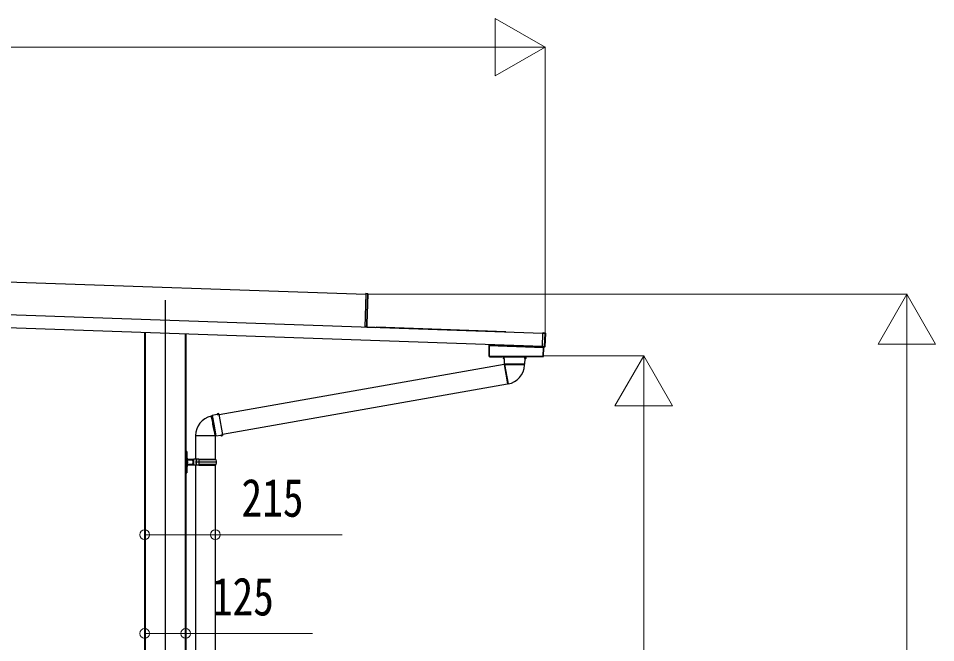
# Model space of a CAD drawing. Units: millimetres, scale not verified. Extents: x -14718 to 14718, y -10396 to 10396.
# Drawn here: x 6459 to 9248, y -5674 to -3777 of the extents above; entities that cross this region are included whole.
import ezdxf
from ezdxf.enums import TextEntityAlignment as Align

# ---------------------------------------------------------------- set-up
doc = ezdxf.new("R2010")
doc.units = ezdxf.units.MM
doc.header["$LTSCALE"] = 50
doc.layers.add('0-3_YKK_12', color=2, linetype='Continuous')
doc.layers.add('0-4_YKK_A1', color=4, linetype='Continuous')
doc.layers.add('0-5_YKK_D', color=6, linetype='Continuous', lineweight=18)
doc.styles.add('ＭＳ ゴシック', font='')
doc.styles.get('ＭＳ ゴシック').set_extended_font_data('MS Gothic')

msp = doc.modelspace()

# ---------------------------------------------------------------- linework, layer by layer
at = {"layer": '0-3_YKK_12'}
msp.add_line((6905.34, -4633.67), (6905.34, -7752.3), dxfattribs=at)
at = {"layer": '0-4_YKK_A1'}
for p, q in [((3202.56, -4464.79), (7515.93, -4615.41)), ((8053.62, -4734.25), (2658.97, -4545.86)), ((8052.22, -4774.22), (2657.58, -4585.84)), ((7515.99, -4613.91), (7512.44, -4715.32)), ((7521.5, -4614.44), (7515.99, -4613.91)), ((7516, -4613.41), (7516.02, -4612.91)), ((7516, -4613.41), (7516, -4613.41)), ((7521.52, -4613.94), (7516, -4613.41)), ((7516.02, -4612.91), (7521.54, -4613.44)), ((7518.29, -4706.53), (7521.5, -4614.44)), ((7521.97, -4614.46), (7518.75, -4706.55)), ((7521.5, -4614.44), (7521.97, -4614.46)), ((7521.52, -4613.94), (7521.52, -4613.94)), ((7521.52, -4613.94), (7521.99, -4613.96)), ((7521.99, -4613.96), (7521.97, -4614.46)), ((7518.01, -4714.54), (7518.29, -4706.53)), ((7518.29, -4706.53), (7518.75, -4706.55)), ((7518.75, -4706.55), (7518.47, -4714.56)), ((6842.84, -4731.99), (6842.84, -7002.3)), ((6844.04, -4732.03), (6844.04, -7002.3)), ((6844.44, -4732.05), (6844.44, -7502.47)), ((6966.24, -4736.3), (6966.24, -7502.47)), ((6966.64, -4736.32), (6966.64, -7002.3)), ((6967.84, -4736.36), (6967.84, -7002.3)), ((7512.44, -4715.32), (7512.44, -4715.35)), ((7518.01, -4714.54), (7518.47, -4714.56)), ((7547.43, -4716.27), (7547.42, -4716.57)), ((7547.45, -4715.67), (7547.43, -4716.27)), ((7940.99, -4730.02), (7547.43, -4716.27)), ((7547.46, -4715.37), (7547.45, -4715.67)), ((7941.01, -4729.42), (7547.45, -4715.67)), ((7941.02, -4729.12), (7547.46, -4715.37)), ((7940.99, -4730.02), (7940.98, -4730.32)), ((7941.01, -4729.42), (7940.99, -4730.02)), ((7941.02, -4729.12), (7941.01, -4729.42)), ((8060.67, -4733.95), (8053.64, -4733.71)), ((8053.66, -4733.21), (8053.67, -4732.86)), ((8054.87, -4732.9), (8053.67, -4732.86)), ((8053.67, -4732.86), (8053.67, -4732.86)), ((8054.87, -4732.9), (8053.67, -4732.86)), ((8054.87, -4732.9), (8054.87, -4732.9)), ((8055.47, -4732.81), (8061.17, -4733.01)), ((8055.47, -4732.81), (8055.47, -4732.89)), ((8059.24, -4775.01), (8060.67, -4733.95)), ((8061.17, -4733.97), (8059.74, -4775.03)), ((8061.65, -4733.53), (8060.18, -4775.5)), ((8061.17, -4733.97), (8060.67, -4733.95)), ((8060.69, -4733.46), (8061.17, -4733.01)), ((8061.65, -4733.53), (8061.17, -4733.97)), ((7890.74, -4770.58), (7890.74, -4768.59)), ((7891.39, -4770.59), (7891.39, -4768.61)), ((7890.24, -4771.08), (7890.24, -4804.56)), ((7890.24, -4771.08), (7890.62, -4771.09)), ((7890.92, -4770.79), (7890.54, -4770.78)), ((7890.62, -4771.09), (7890.92, -4771.09)), ((7890.62, -4771.09), (7890.62, -4804.18)), ((7890.92, -4771.09), (7890.93, -4770.79)), ((7890.93, -4770.79), (8053.73, -4776.48)), ((7891.09, -4770.59), (7891.39, -4770.59)), ((7891.09, -4770.6), (7891.39, -4770.61)), ((8053.24, -4776.26), (7891.39, -4770.61)), ((8052.19, -4775.26), (8052.17, -4775.61)), ((8052.17, -4775.61), (8053.37, -4775.65)), ((8052.17, -4775.61), (8052.17, -4775.61)), ((8052.17, -4775.61), (8053.37, -4775.65)), ((8053.26, -4775.65), (8053.24, -4776.26)), ((8053.54, -4776.27), (8053.24, -4776.26)), ((8053.37, -4775.65), (8053.37, -4775.65)), ((8053.54, -4776.27), (8053.56, -4775.66)), ((8053.65, -4776.46), (8053.67, -4775.67)), ((8055.75, -4776.55), (8053.73, -4776.48)), ((8053.97, -4775.71), (8053.97, -4775.79)), ((8059.67, -4775.99), (8053.97, -4775.79)), ((8055.45, -4804.57), (8056.42, -4776.87)), ((8055.75, -4776.55), (8055.74, -4776.85)), ((8056.13, -4776.56), (8055.75, -4776.55)), ((8056.04, -4776.86), (8056.42, -4776.87)), ((8059.67, -4775.99), (8059.22, -4775.51)), ((8059.74, -4775.03), (8059.24, -4775.01)), ((8059.74, -4775.03), (8060.18, -4775.5)), ((7890.62, -4804.18), (7890.24, -4804.56)), ((7890.54, -4804.86), (7890.92, -4804.48)), ((7890.54, -4804.86), (8055.15, -4804.86)), ((7890.92, -4804.18), (7890.62, -4804.18)), ((7890.92, -4804.18), (7890.92, -4804.48)), ((7890.92, -4804.48), (8054.79, -4804.48)), ((7892.24, -4805.3), (7892.64, -4805.3)), ((7892.64, -4805.3), (7892.94, -4805.3)), ((7892.94, -4805.3), (7928.34, -4805.3)), ((7899.74, -4805.3), (7899.74, -4805.1)), ((7902.74, -4805.1), (7899.74, -4805.1)), ((7902.74, -4804.86), (7902.74, -4805.1)), ((7902.74, -4805.1), (7902.74, -4805.3)), ((7926.24, -4805.1), (7923.24, -4805.1)), ((7923.24, -4805.3), (7923.24, -4805.1)), ((7926.24, -4805.1), (7926.24, -4805.3)), ((7928.34, -4805.3), (7928.84, -4805.3)), ((7935.89, -4806.3), (7933.74, -4807.08)), ((7933.74, -4807.08), (7933.74, -4810.73)), ((7933.74, -4807.08), (7933.81, -4807.08)), ((7933.74, -4810.73), (7935.99, -4811.55)), ((7933.74, -4810.73), (7933.81, -4810.73)), ((7933.88, -4809.82), (7933.88, -4808)), ((7935.24, -4805.3), (7935.24, -4804.86)), ((7935.24, -4805.3), (7935.24, -4805.8)), ((7935.24, -4805.3), (8000.24, -4805.3)), ((7935.24, -4805.8), (7935.38, -4805.8)), ((7935.89, -4806.3), (7936.02, -4806.3)), ((7935.99, -4811.55), (7936.25, -4826.83)), ((7936.12, -4811.55), (7935.99, -4811.55)), ((7936.02, -4806.3), (7936.24, -4806.3)), ((7936.2, -4810.64), (7936.14, -4807.2)), ((7999.24, -4806.3), (7936.24, -4806.3)), ((7999.24, -4806.3), (7999.46, -4806.3)), ((7999.24, -4826.83), (7999.5, -4811.55)), ((7999.28, -4810.64), (7999.35, -4807.2)), ((7999.5, -4811.55), (7999.37, -4811.55)), ((7999.46, -4806.3), (7999.59, -4806.3)), ((7999.5, -4811.55), (8001.74, -4810.73)), ((8001.74, -4807.08), (7999.59, -4806.3)), ((8000.11, -4805.8), (8000.24, -4805.8)), ((8000.24, -4805.3), (8000.24, -4804.86)), ((8000.24, -4805.3), (8000.24, -4805.8)), ((8001.61, -4809.82), (8001.61, -4808)), ((8001.68, -4807.08), (8001.74, -4807.08)), ((8001.68, -4810.73), (8001.74, -4810.73)), ((8001.74, -4810.73), (8001.74, -4807.08)), ((8054.79, -4804.18), (8054.79, -4804.48)), ((8054.79, -4804.48), (8055.15, -4804.86)), ((8055.45, -4804.57), (8055.09, -4804.19)), ((7935.83, -4828.66), (7069.2, -4981.47)), ((7935.83, -4828.66), (7946.28, -4887.95)), ((7937.85, -4829.73), (7936.07, -4830.04)), ((7936.25, -4826.83), (7937.31, -4828.39)), ((7936.25, -4826.83), (7999.24, -4826.83)), ((7937.63, -4828.53), (7948.06, -4887.68)), ((7942.6, -4828.79), (7997.91, -4828.79)), ((7997.86, -4830.4), (7997.91, -4828.79)), ((7997.91, -4828.79), (7999.24, -4826.83)), ((7079.65, -5040.76), (7946.28, -4887.95)), ((7946.04, -4886.57), (7947.81, -4886.26)), ((7047.04, -4985.31), (7045.46, -4985.64)), ((7048.74, -4983.67), (7047.04, -4985.31)), ((7047.04, -4985.31), (7056.64, -5039.78)), ((7063.74, -4980.75), (7048.74, -4983.67)), ((7048.74, -4983.67), (7054.21, -5014.68)), ((7064.15, -4978.4), (7063.74, -4980.75)), ((7063.76, -4980.88), (7063.74, -4980.75)), ((7067.75, -4977.77), (7064.15, -4978.4)), ((7064.15, -4978.4), (7064.17, -4978.46)), ((7064.67, -4980.81), (7068.05, -4980.15)), ((7065.08, -4978.37), (7066.87, -4978.06)), ((7068.89, -4979.75), (7067.75, -4977.77)), ((7067.75, -4977.77), (7067.76, -4977.83)), ((7068.89, -4979.75), (7068.92, -4979.88)), ((7068.92, -4979.88), (7079.93, -5042.35)), ((7054.21, -5014.68), (7059.67, -5045.69)), ((6997.69, -5044.63), (7057.76, -5044.63)), ((6997.74, -5044.63), (6997.74, -5116.47)), ((7057.94, -5115.52), (7057.94, -5044.92)), ((7057.95, -5044.93), (7059.67, -5045.69)), ((7059.67, -5045.69), (7074.77, -5043.3)), ((7074.77, -5043.3), (7074.75, -5043.17)), ((7074.77, -5043.3), (7075.96, -5045.37)), ((7075.95, -5045.31), (7075.96, -5045.37)), ((7075.96, -5045.37), (7079.56, -5044.73)), ((7076.84, -5045.08), (7078.63, -5044.76)), ((7079.55, -5044.67), (7079.56, -5044.73)), ((7079.56, -5044.73), (7079.95, -5042.48)), ((7079.93, -5042.35), (7079.95, -5042.48)), ((6968.84, -5098.26), (6967.84, -5098.26)), ((6968.84, -5098.26), (6968.84, -5091.97)), ((6968.84, -5125.47), (6968.84, -5098.26)), ((6970.84, -5092.87), (6971.02, -5098.6)), ((6968.84, -5125.47), (6967.84, -5125.47)), ((6968.84, -5125.47), (6971.84, -5125.47)), ((6968.84, -5152.67), (6968.84, -5125.47)), ((6971.84, -5125.47), (6971.02, -5152.33)), ((6971.84, -5125.47), (6972.84, -5125.47)), ((6972.55, -5116.22), (6972.65, -5119.47)), ((6972.65, -5131.47), (6972.55, -5134.71)), ((6989.84, -5119.47), (6972.66, -5119.47)), ((6972.66, -5119.47), (6972.84, -5125.47)), ((6972.84, -5125.47), (6972.66, -5131.47)), ((6972.66, -5131.47), (6989.84, -5131.47)), ((6973.51, -5116.47), (6989.84, -5116.47)), ((6989.84, -5116.47), (6992.84, -5116.47)), ((6989.84, -5119.47), (6989.84, -5116.47)), ((6989.84, -5120.97), (6989.84, -5119.47)), ((6989.84, -5120.97), (6989.84, -5129.96)), ((6990.83, -5120.97), (6989.84, -5120.97)), ((6992.84, -5120.97), (6989.84, -5120.97)), ((6990.83, -5129.96), (6989.84, -5129.96)), ((6989.84, -5129.97), (6992.84, -5129.97)), ((6989.84, -5131.47), (6989.84, -5129.97)), ((6989.84, -5134.47), (6989.84, -5131.47)), ((6992.84, -5120.97), (6990.83, -5120.97)), ((6990.83, -5129.96), (6990.83, -5120.97)), ((6992.84, -5129.96), (6990.83, -5129.96)), ((7000.84, -5116.47), (6992.84, -5116.47)), ((7000.85, -5120.97), (6998.84, -5120.97)), ((7000.85, -5129.96), (6998.84, -5129.96)), ((7000.84, -5129.97), (6998.84, -5129.97)), ((7000.84, -5120.97), (7000.84, -5116.47)), ((7000.84, -5134.47), (7000.84, -5129.97)), ((7000.85, -5116.46), (7000.85, -5120.97)), ((7007.87, -5116.46), (7000.85, -5116.46)), ((7000.85, -5125.46), (7000.85, -5120.97)), ((7000.85, -5129.96), (7000.85, -5125.46)), ((7007.35, -5125.46), (7000.85, -5125.46)), ((7000.85, -5134.46), (7000.85, -5129.96)), ((7007.35, -5125.46), (7007.35, -5125.47)), ((7007.35, -5125.46), (7007.35, -5125.46)), ((7007.44, -5125.46), (7007.44, -5125.46)), ((7061.34, -5125.46), (7007.61, -5125.46)), ((7008.11, -5116.46), (7007.87, -5116.46)), ((7008.11, -5116.46), (7008.51, -5116.46)), ((7008.51, -5116.46), (7059.84, -5116.46)), ((7060.84, -5118.46), (7009.54, -5118.46)), ((7059.84, -5118.46), (7059.84, -5116.46)), ((6968.84, -5152.67), (6967.84, -5152.67)), ((6967.84, -5158.97), (6968.84, -5158.97)), ((6968.84, -5152.67), (6971.02, -5152.33)), ((6968.84, -5158.97), (6968.84, -5152.67)), ((6968.84, -5158.97), (6970.84, -5158.06)), ((6971.02, -5152.33), (6970.84, -5158.06)), ((6989.84, -5134.47), (6973.51, -5134.47)), ((6992.84, -5134.47), (6989.84, -5134.47)), ((6997.74, -5134.47), (6997.74, -5944.97)), ((7007.87, -5134.46), (7000.85, -5134.46)), ((7008.11, -5134.46), (7007.87, -5134.46)), ((7008.11, -5134.46), (7008.51, -5134.46)), ((7008.51, -5134.46), (7059.84, -5134.46)), ((7060.84, -5132.46), (7009.54, -5132.46)), ((7057.94, -5944.96), (7057.94, -5134.46)), ((7059.84, -5134.46), (7059.84, -5132.46))]:
    msp.add_line(p, q, dxfattribs=at)
for points in [[(7515.99, -4613.91), (7516, -4613.41), (7521.52, -4613.94)], [(7518.48, -4714.41), (7518.53, -4714.42), (7518.58, -4714.44)], [(7518.77, -4714.57), (7518.58, -4714.59), (7518.48, -4714.6)], [(7518.76, -4715.07), (7543.44, -4715.93), (7543.42, -4716.43)], [(7518.77, -4714.57), (7543.46, -4715.43), (7543.44, -4715.93)], [(8052.19, -4775.26), (8052.2, -4774.76), (8053.64, -4733.71), (8053.66, -4733.21)], [(8053.66, -4733.21), (8060.69, -4733.46), (8060.67, -4733.95)], [(8055.47, -4732.89), (8055.41, -4732.89), (8055.37, -4732.9)], [(7891.09, -4768.6), (7891.09, -4770.59), (7890.74, -4770.58)], [(8052.2, -4774.76), (8059.24, -4775.01), (8059.22, -4775.51), (8052.19, -4775.26)], [(8053.88, -4775.69), (8053.91, -4775.7), (8053.97, -4775.71)], [(8054.79, -4804.18), (8055.09, -4804.19), (8056.04, -4776.86), (8055.74, -4776.85)], [(7923.24, -4804.86), (7923.24, -4805.1), (7902.74, -4805.1)], [(7933.81, -4807.08), (7935.25, -4806.57), (7936.02, -4806.3)], [(7936.12, -4811.55), (7935.3, -4811.26), (7933.81, -4810.73)], [(7936.14, -4807.2), (7935.25, -4807.51), (7933.88, -4808)], [(7933.88, -4809.82), (7935.3, -4810.32), (7936.2, -4810.64)], [(7999.28, -4810.64), (8000.19, -4810.32), (8001.61, -4809.82)], [(8001.61, -4808), (8000.24, -4807.51), (7999.35, -4807.2)], [(8001.68, -4810.73), (8000.19, -4811.26), (7999.37, -4811.55)], [(7999.46, -4806.3), (8000.23, -4806.57), (8001.68, -4807.08)], [(7937.63, -4828.53), (7937.3, -4828.36), (7937.33, -4828.38)], [(7997.86, -4830.4), (7997.83, -4830.36), (7997.18, -4830.2), (7995.68, -4830.06), (7993.43, -4829.94), (7990.38, -4829.83), (7986.78, -4829.73), (7982.53, -4829.63), (7977.98, -4829.54), (7973, -4829.44), (7968.02, -4829.36), (7962.88, -4829.27), (7958.02, -4829.18), (7953.3, -4829.08), (7949.12, -4828.99), (7945.35, -4828.88), (7942.6, -4828.79)], [(7057.96, -5044.9), (7057.9, -5044.82), (7057.76, -5044.63), (7057.74, -5044.6), (7057.61, -5044.33), (7057.19, -5042.65), (7056.64, -5039.78), (7056.07, -5037.09), (7055.34, -5033.51), (7054.49, -5029.29), (7053.61, -5024.8), (7052.65, -5019.89), (7051.7, -5014.99), (7050.72, -5009.96), (7049.79, -5005.21), (7048.88, -5000.61), (7048.07, -4996.55), (7047.32, -4992.91), (7046.7, -4990), (7046.17, -4987.73), (7045.78, -4986.3), (7045.51, -4985.67), (7045.46, -4985.64)], [(7063.76, -4980.88), (7063.9, -4980.03), (7064.17, -4978.46)], [(7065.08, -4978.37), (7064.83, -4979.86), (7064.67, -4980.81)], [(7068.05, -4980.15), (7067.59, -4979.33), (7066.87, -4978.06)], [(7067.76, -4977.83), (7068.52, -4979.16), (7068.92, -4979.88)], [(7075.95, -5045.31), (7075.17, -5043.93), (7074.75, -5043.17)], [(7075.63, -5042.93), (7077.34, -5042.66), (7079.03, -5042.39)], [(7075.63, -5042.93), (7076.1, -5043.76), (7076.84, -5045.08)], [(7078.63, -5044.76), (7078.87, -5043.32), (7079.03, -5042.39)], [(7079.93, -5042.35), (7079.8, -5043.16), (7079.55, -5044.67)], [(6970.84, -5092.87), (6968.84, -5091.97), (6967.84, -5091.97)], [(6968.84, -5098.26), (6971.02, -5098.6), (6971.84, -5125.47)], [(7000.84, -5134.47), (6992.84, -5134.47), (6992.84, -5116.47)], [(7000.84, -5120.97), (6998.84, -5120.97), (6998.84, -5129.97)], [(7007.61, -5125.46), (7007.44, -5125.46), (7007.35, -5125.46), (7000.85, -5125.46)], [(7007.87, -5116.46), (7007.48, -5120.92), (7007.35, -5125.46)]]:
    msp.add_lwpolyline(points, dxfattribs=at)
msp.add_lwpolyline([(7890.92, -4804.18), (7890.92, -4771.09), (8055.74, -4776.85), (8054.79, -4804.18)], close=True, dxfattribs=at)
for centre, radius, start, end in [((7519.46, -4614.12), 2.07, 351.06854, 4.93146), ((7519.48, -4613.62), 2.07, 351.06854, 4.93146), ((7521.47, -4614.44), 0.5, 358, 84.5), ((7521.49, -4613.94), 0.5, 358, 84.5), ((7512.49, -4715.32), 0.046, 175.29565, 214.77267), ((7519, -4714.58), 1, 178, 198.10214), ((7518.16, -4716.39), 1.51, 74.62836, 93.96537), ((7521.23, -4714.89), 3.17, 180.02593, 184.48569), ((7520.56, -4737.82), 22.82, 94.53647, 96.28466), ((7518.97, -4714.58), 0.5, 178, 268), ((7518.99, -4714.08), 0.5, 178, 268), ((7518.77, -4714.83), 0.242, 207.21704, 266.19947), ((7519, -4714.31), 0.765, 234.9594, 266.94829), ((7518.79, -4714.33), 0.242, 207.21704, 266.19947), ((7519.02, -4713.81), 0.765, 234.9594, 266.94829), ((8055.11, -4728.9), 4.01, 266.55184, 273.90119), ((8060.67, -4733.96), 0.501, 358.24971, 87.75029), ((7890.92, -4771.09), 0.3, 88.05611, 180.04719), ((7890.92, -4771.09), 0.3, 88.19064, 179.87538), ((7890.92, -4771.09), 0.3, 90.16173, 180.04449), ((7890.92, -4770.95), 0.159, 86.02272, 89.97728), ((8053.36, -4779.36), 3.71, 81.82188, 89.76035), ((8053.74, -4776.28), 0.2, 178, 268), ((8055.74, -4776.85), 0.3, 357.94657, 87.94647), ((8059.24, -4775.01), 0.501, 268.24971, 357.75029), ((7890.92, -4804.17), 0.301, 180.24971, 269.75029), ((7899.44, -4805.1), 0.3, 0, 54.36863), ((7926.54, -4805.1), 0.3, 125.63137, 180), ((7931.13, -4807.75), 2.75, 354.81691, 13.99327), ((7930.23, -4810), 3.66, 348.38866, 2.80116), ((7936.24, -4805.3), 1, 180, 270), ((7936.24, -4805.8), 1, 180, 220.49583), ((7933.58, -4807.07), 2.56, 357.19737, 17.56812), ((7934.31, -4810.92), 1.92, 340.91849, 8.46572), ((7999.24, -4805.3), 1, 270, 0), ((8001.79, -4810.86), 2.51, 174.83553, 195.78026), ((8001.26, -4806.99), 1.93, 159.00896, 186.22555), ((7999.24, -4805.8), 1, 319.50417, 0), ((8005.26, -4807.82), 3.66, 168.38866, 182.80116), ((8004.35, -4810.07), 2.75, 174.81691, 193.99327), ((8054.79, -4804.17), 0.301, 270.23913, 357.76087), ((7941.46, -4802.67), 26.14, 261.58885, 272.50926), ((7937.59, -4828.3), 60.3, 280, 358.00006), ((7057.99, -5044.63), 60.3, 101.99843, 180), ((7064.07, -4978.99), 1.92, 260.91849, 288.46572), ((7064.27, -4974.81), 3.66, 268.38866, 282.80116), ((7066.64, -4975.31), 2.75, 274.81691, 293.99327), ((7067.73, -4977.61), 2.56, 277.19737, 297.56812), ((7075.84, -5045.43), 2.51, 94.83553, 115.78026), ((7077.07, -5047.82), 2.75, 94.81691, 113.99327), ((7079.44, -5048.33), 3.66, 88.38866, 102.80116), ((7079.57, -5044.24), 1.93, 79.00896, 106.22555), ((6973.51, -5114.47), 2, 181.7624, 241.44015), ((6973.51, -5114.47), 2, 241.44015, 270), ((7007.4, -5125.69), 0.226, 80.79578, 102.71983), ((7085.24, -5125.48), 77.89, 179.99307, 186.62466), ((7088.36, -5125.44), 80.75, 173.61461, 180.01355), ((7088.36, -5125.48), 80.75, 179.98461, 186.38348), ((7009.73, -5116.82), 1.66, 167.69464, 263.49512), ((7010.31, -5116.66), 1.81, 173.59328, 264.82407), ((7012.09, -5125.46), 49.25, 0, 8.17123), ((7012.09, -5125.46), 49.25, 351.83186, 0.00306), ((6973.51, -5136.47), 2, 118.55985, 178.2376), ((6973.51, -5136.47), 2, 90, 118.55985), ((7009.67, -5134.07), 1.61, 94.66451, 194.14319), ((7010.37, -5134.31), 1.86, 96.97139, 184.61125)]:
    msp.add_arc(centre, radius, start, end, dxfattribs=at)
for centre, major_axis, ratio, start_param, end_param in [((7525.51, -4715.81), (13.07, -0.46), 0.061163, 2.1795146, 3.1041886), ((7525.52, -4715.81), (13.07, -0.46), 0.038227, 2.1795146, 3.1415927), ((8054.87, -4732.87), (0.6, -0.021), 0.061163, 4.712389, 6.2831853), ((8055.46, -4733.11), (-0.01, -0.3), 0.998135, 3.1415927, 3.9545103), ((8061.15, -4733.51), (0.367, 0.342), 0.99628, 5.4996506, 7.06672), ((7890.54, -4771.08), (-0.3, 0.01), 0.998133, 4.7490956, 6.3180268), ((7890.54, -4770.58), (-0.2, 0.007), 0.998133, 1.607503, 3.1764341), ((7890.62, -4770.59), (0, 0.5), 0.061125, 3.1027435, 3.1394501), ((7890.92, -4770.59), (0.007, 0.2), 0.854479, 3.1782993, 4.712389), ((7890.92, -4770.59), (0.47, -0.016), 0.425228, 4.7490956, 6.2831853), ((7890.92, -4770.59), (-0.011, 0.2), 0.151815, 3.0913179, 3.1280246), ((7890.89, -4770.59), (0.201, -0.007), 0.992577, 6.2831853, 6.3180268), ((7890.89, -4770.59), (-0.501, 0.017), 0.998133, 3.1415927, 3.1764341), ((8053.74, -4776.28), (0.5, -0.017), 0.4, 3.1415927, 4.712389), ((8053.37, -4775.69), (0.6, -0.021), 0.061163, 6.2831853, 7.8539816), ((8053.98, -4775.49), (-0.01, -0.3), 0.998135, 5.4691958, 6.2831853), ((8056.12, -4776.86), (0.3, -0.01), 0.998135, 0, 1.5707963), ((8059.68, -4775.48), (0.342, -0.367), 0.99628, 5.4996506, 7.06672), ((7890.54, -4804.55), (0.213, 0.213), 0.99628, 2.358058, 3.9251274), ((8055.15, -4804.55), (-0.209, 0.217), 0.996405, 2.3754474, 3.9077379), ((6972.65, -5119.3), (1, 0.031), 0.162205, 3.1415927, 4.7026633), ((6972.65, -5131.63), (1, -0.031), 0.162205, 1.580522, 3.1415927), ((6972.75, -5122.47), (-0.1, 3), 0.333136, 6.2716543, 6.28138), ((6972.75, -5128.47), (0.1, 3), 0.333136, 3.143398, 3.1531236), ((6989.84, -5118.98), (3, 0), 0.162278, 4.712389, 6.2831853), ((6989.84, -5131.95), (3, 0), 0.162278, 6.2831853, 7.8539816)]:
    msp.add_ellipse(centre, major_axis=major_axis, ratio=ratio, start_param=start_param, end_param=end_param, dxfattribs=at)
at = {"layer": '0-5_YKK_D', "color": 1}
for p, q in [((8060.6, -3864.68), (7909.04, -3777.18)), ((7909.04, -3777.18), (7909.04, -3952.18)), ((2825.6, -3864.68), (7885.6, -3864.68)), ((8060.6, -3864.68), (7757.49, -3864.68)), ((8060.6, -3864.68), (7909.04, -3952.18)), ((8060.6, -4733.97), (8060.6, -3863.68)), ((7519.93, -4615.52), (9161.6, -4615.52)), ((9160.6, -4615.52), (9073.1, -4767.07)), ((9160.6, -4615.52), (9248.1, -4767.07)), ((9160.6, -4615.52), (9160.6, -4918.62)), ((9073.1, -4767.07), (9248.1, -4767.07)), ((9160.6, -4790.52), (9160.6, -6827.3)), ((8053.74, -4802.3), (8361.6, -4802.3)), ((8360.6, -4802.3), (8273.1, -4953.85)), ((8360.6, -4802.3), (8448.1, -4953.85)), ((8360.6, -4802.3), (8360.6, -5105.41)), ((8273.1, -4953.85), (8448.1, -4953.85)), ((8360.6, -6827.3), (8360.6, -4977.3))]:
    msp.add_line(p, q, dxfattribs=at)
at = {"layer": '0-5_YKK_D'}
for p, q in [((6842.84, -5580.45), (6842.84, -5646.83)), ((6967.84, -5580.45), (6967.84, -5646.83))]:
    msp.add_line(p, q, dxfattribs=at)
for points in [[(6842.84, -5345.83), (7057.94, -5345.83), (7443.04, -5345.83)], [(6842.84, -5645.83), (6967.84, -5645.83), (7352.94, -5645.83)]]:
    msp.add_lwpolyline(points, dxfattribs=at)
for centre in [(6842.84, -5345.83), (7057.94, -5345.83), (6842.84, -5645.83), (6967.84, -5645.83)]:
    msp.add_circle(centre, 14.88, dxfattribs=at)

# ---------------------------------------------------------------- texts
at = {"layer": '0-5_YKK_D', "style": 'ＭＳ ゴシック', "width": 0.8}
for s, p in [('215', (7137.44, -5325.83)), ('125', (7047.34, -5625.83))]:
    msp.add_text(s, height=115.5, dxfattribs=at).set_placement(p, align=Align.BOTTOM_LEFT)

doc.saveas('drawing.dxf')
